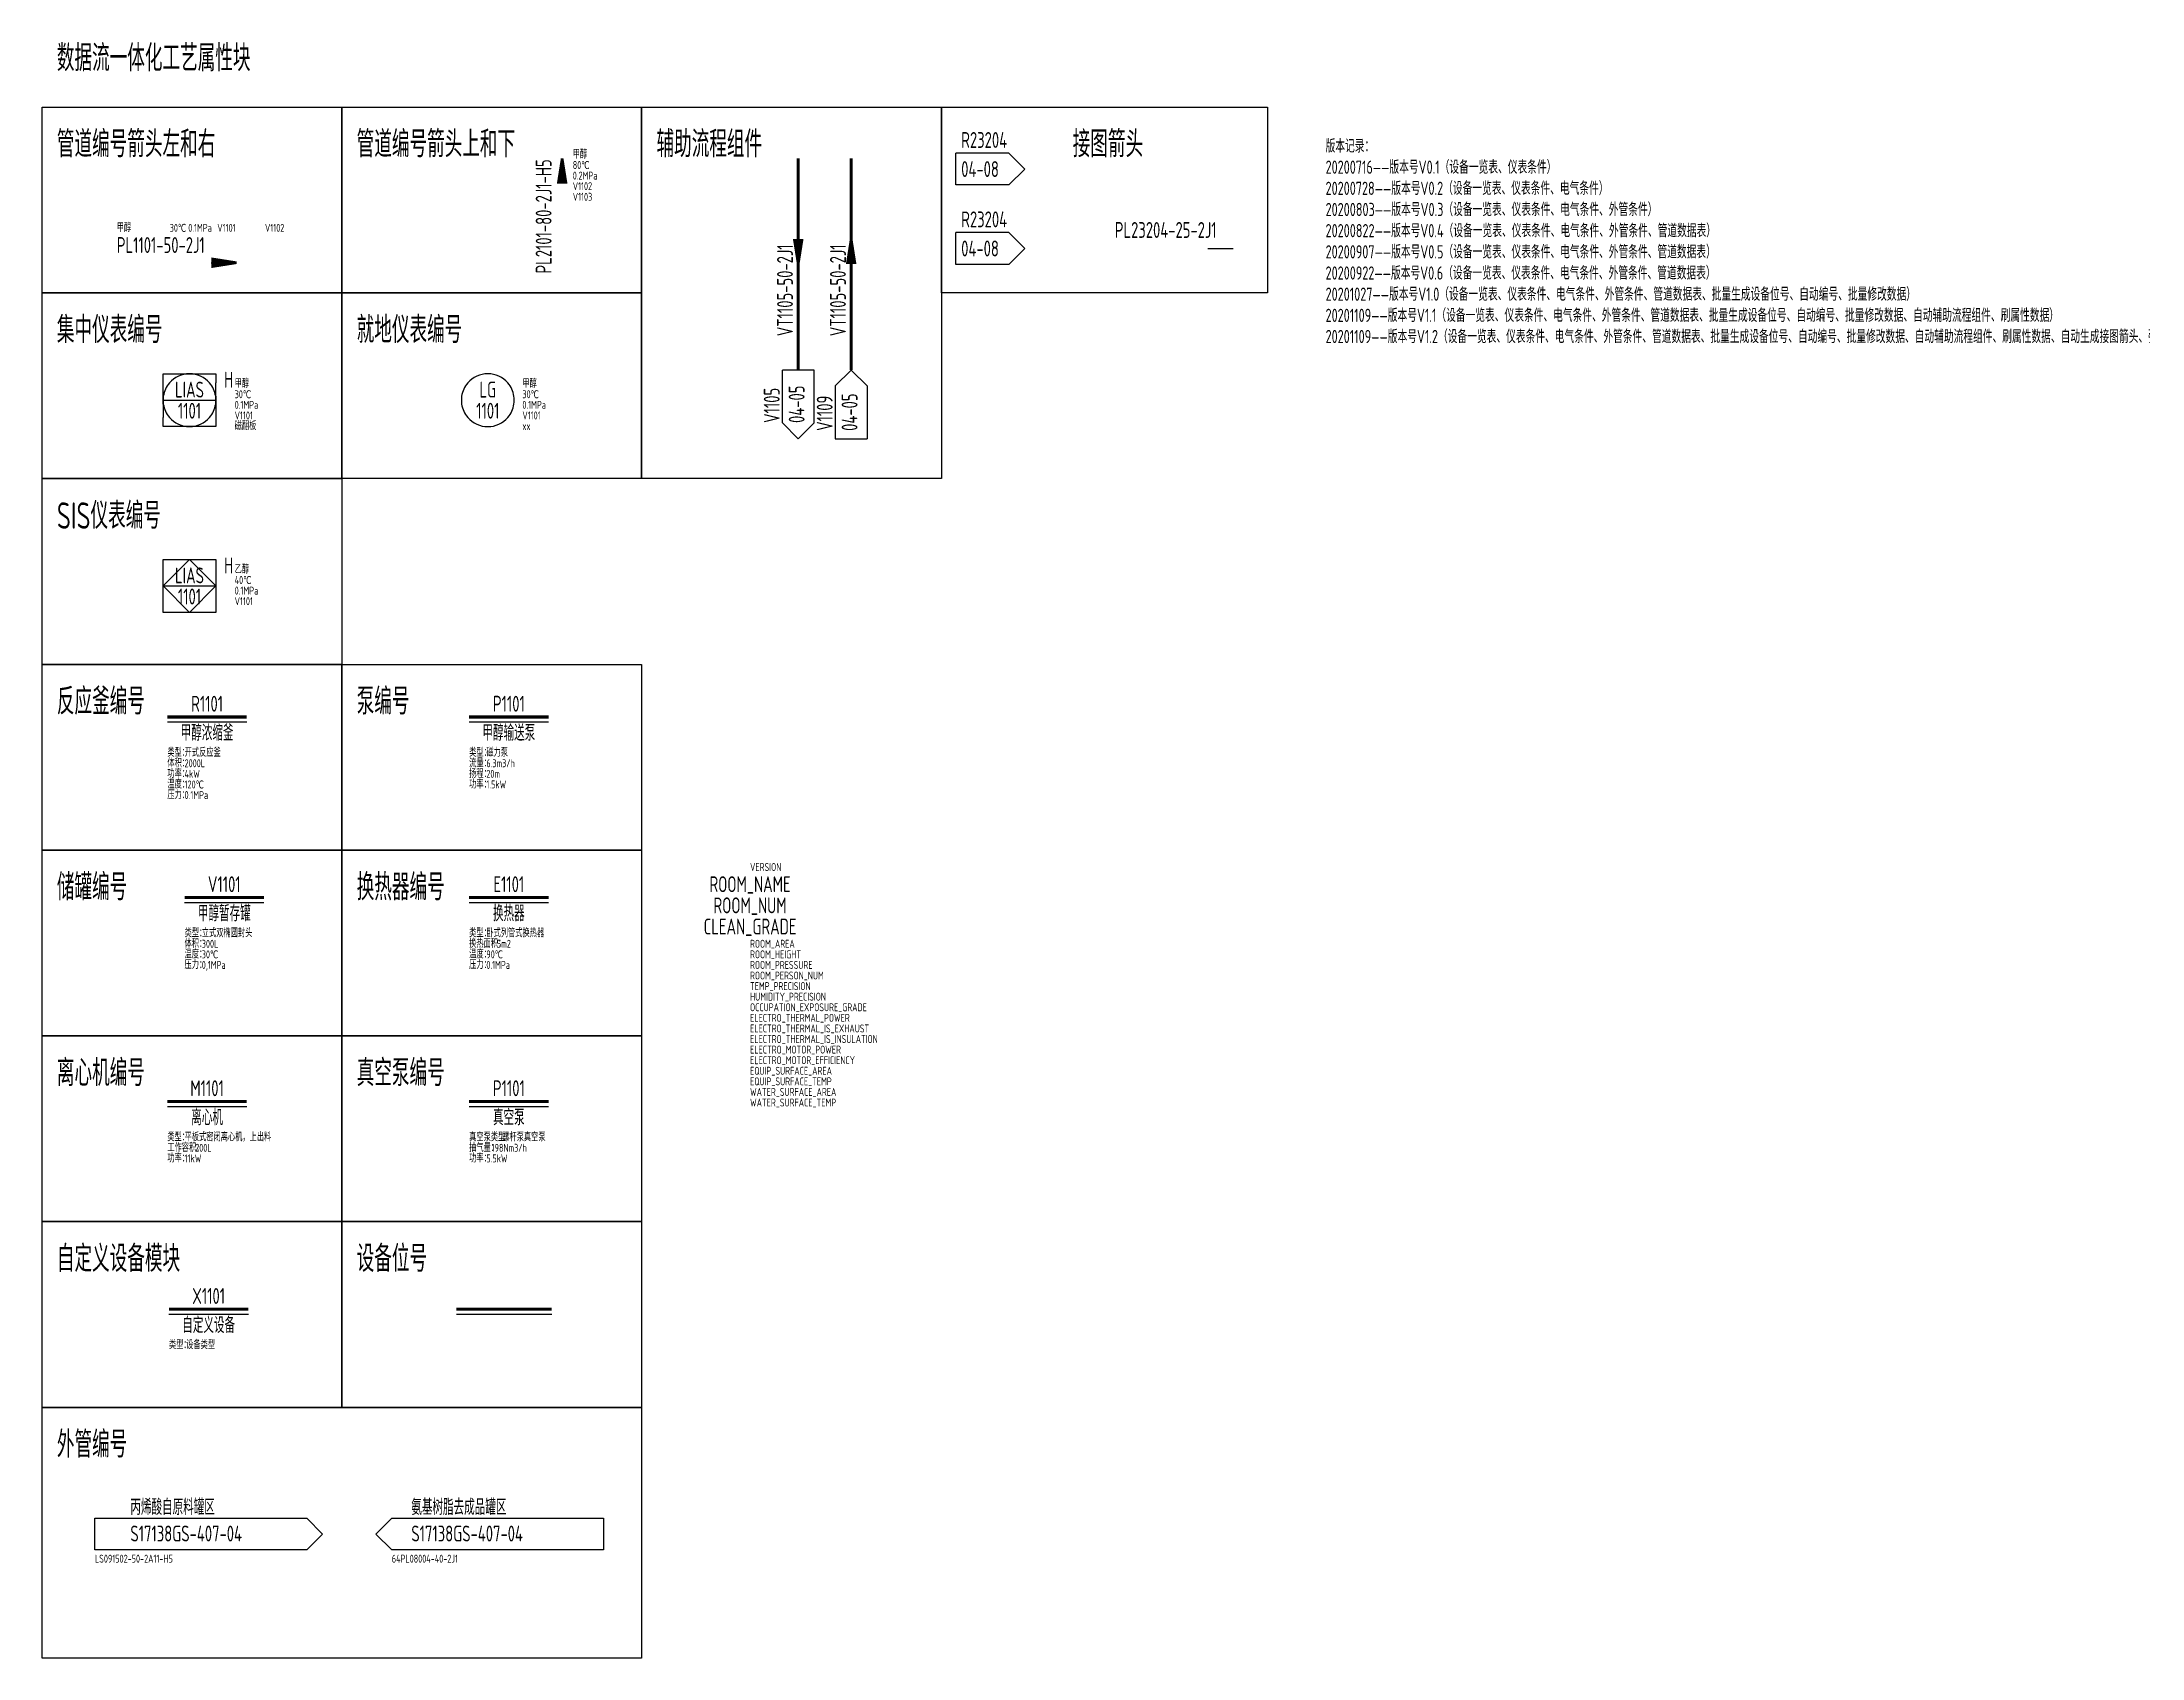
# Model space of a CAD drawing. Header units: millimetres. Extents: x -56 to 39610, y -29558 to 975.
import ezdxf
from ezdxf.enums import TextEntityAlignment as Align

# ---------------------------------------------------------------- set-up
doc = ezdxf.new("R2010")
doc.units = ezdxf.units.MM
doc.set_wipeout_variables(frame=1)
for name, color, linetype in [('PL1', 4, 'Continuous'), ('仪表编号', 2, 'Continuous'), ('仪表编号备注', 3, 'Continuous'), ('外管编号', 2, 'Continuous'), ('外管编号备注', 3, 'Continuous'), ('接图箭头', 2, 'Continuous'), ('文字', 2, 'Continuous'), ('管道编号', 2, 'Continuous'), ('管道编号备注', 3, 'Continuous'), ('设备位号', 2, 'Continuous'), ('设备位号备注', 252, 'Continuous')]:
    doc.layers.add(name, color=color, linetype=linetype)
doc.layers.add('PL2', color=3, linetype='Continuous', lineweight=25)
doc.styles.get("Standard").update_dxf_attribs({"font": 'tssdeng.shx', "width": 0.7, "bigfont": 'tssdchn.shx'})

# ---------------------------------------------------------------- blocks, each defined once
blk = doc.blocks.new('*U17')
at = {"layer": '管道编号', "color": 30, "lineweight": 13}
blk.add_lwpolyline([(2.38, 0, 0.5, 2, 0), (-2.38, 0, 0.9, 0.9, 0)], format="xyseb", dxfattribs=at)
blk = doc.blocks.new('*U21')
at = {"layer": '管道编号', "color": 30, "lineweight": 13}
blk.add_lwpolyline([(0, 2.38, 0.5, 2, 0), (0, -2.38, 0.9, 0.9, 0)], format="xyseb", dxfattribs=at)
blk = doc.blocks.new('PipeArrowUp')
at = {"layer": '管道编号备注'}
blk.add_line((0, -2.38), (0, 2.38), dxfattribs=at)
at = {"layer": '管道编号', "width": 0.7}
blk.add_attdef('PIPENUM', (-2, -19.38), '', height=3, rotation=90, dxfattribs=at)
at = {"layer": '管道编号备注', "width": 0.7, "flags": 1}
for tag, p in [('VERSION', (2, 4.38)), ('PHASE', (2, -7.62)), ('DRAWNUM', (2, -9.62)), ('INSULATION', (2, -11.62))]:
    blk.add_attdef(tag, p, '', height=1.5, dxfattribs=at)
at = {"layer": '管道编号备注', "width": 0.7}
for tag, p in [('SUBSTANCE', (2, 2.38)), ('TEMP', (2, 0.38)), ('PRESSURE', (2, -1.62)), ('FROM', (2, -3.62)), ('TO', (2, -5.62))]:
    blk.add_attdef(tag, p, '', height=1.5, dxfattribs=at)
blk = doc.blocks.new('InstrumentP')
at = {"layer": '仪表编号备注', "width": 0.7, "flags": 1}
for tag, p in [('VERSION', (13.53, 4.37)), ('PHASE', (13.53, -7.63)), ('MATERIAL', (13.53, -9.63)), ('NAME', (13.53, -11.63)), ('MIN', (13.53, -13.63)), ('MAX', (13.53, -15.63)), ('NOMAL', (13.53, -17.63)), ('DRAWNUM', (13.53, -19.63)), ('INSTALLSIZE', (13.53, -21.63)), ('COMMENT', (13.53, -23.63)), ('DIRECTION', (13.53, -25.63))]:
    blk.add_attdef(tag, p, '', height=1.5, dxfattribs=at)
at = {"layer": '仪表编号备注', "width": 0.7}
for tag, p in [('SUBSTANCE', (13.53, 2.37)), ('TEMP', (13.53, 0.37)), ('PRESSURE', (13.53, -1.63)), ('LOCATION', (13.53, -3.63)), ('SORT', (13.53, -5.63))]:
    blk.add_attdef(tag, p, '', height=1.5, dxfattribs=at)
blk.add_wipeout([(0, 5), (10, 5), (10, -5), (0, -5)]).dxf.layer = '仪表编号'
at = {"layer": '仪表编号'}
for p, q in [((0, 0.75), (0, 3.25)), ((10, 0.75), (10, 3.25)), ((0, -0.75), (0, -3.25)), ((10, -0.75), (10, -3.25))]:
    blk.add_line(p, q, dxfattribs=at)
at = {"layer": '仪表编号', "linetype": 'Continuous'}
blk.add_line((0, 0), (10, 0), dxfattribs=at)
at = {"layer": '仪表编号'}
for points in [[(0, 3.25), (0, 5), (10, 5), (10, 3.25)], [(0, -0.75), (0, 0.75)], [(10, 0.75), (10, -0.75)], [(10, -3.25), (10, -5), (0, -5), (0, -3.25)]]:
    blk.add_lwpolyline(points, dxfattribs=at)
for start, end in [(40.5416, 139.4584), (171.3731, 188.6269), (139.4584, 171.3731), (8.6269, 40.5416), (351.3731, 8.6269), (188.6269, 220.5416), (220.5416, 319.4584), (319.4584, 351.3731)]:
    blk.add_arc((5, 0), 5, start, end, dxfattribs=at)
at = {"layer": '仪表编号', "width": 0.7}
for tag, p in [('HALARM', (11.53, 2.37)), ('LALARM', (11.53, -5.35))]:
    blk.add_attdef(tag, p, '', height=3, dxfattribs=at)
for tag, p in [('FUNCTION', (5, 0.5)), ('TAG', (5, -3.5))]:
    blk.add_attdef(tag, text='', height=3, dxfattribs=at).set_placement(p, align=Align.CENTER)
blk = doc.blocks.new('InstrumentL')
at = {"layer": '仪表编号'}
for start, end in [(40.5416, 139.4584), (171.3731, 188.6269), (139.4584, 171.3731), (8.6269, 40.5416), (351.3731, 8.6269), (188.6269, 220.5416), (220.5416, 319.4584), (319.4584, 351.3731)]:
    blk.add_arc((5, 0), 5, start, end, dxfattribs=at)
at = {"layer": '仪表编号', "width": 0.7}
for tag, p in [('FUNCTION', (5, 0.5)), ('TAG', (5, -3.5))]:
    blk.add_attdef(tag, text='', height=3, dxfattribs=at).set_placement(p, align=Align.CENTER)
at = {"layer": '仪表编号备注', "width": 0.7, "flags": 1}
for tag, p in [('VERSION', (11.53, 4.37)), ('PHASE', (11.53, -7.63)), ('MATERIAL', (11.53, -9.63)), ('NAME', (11.53, -11.63)), ('MIN', (11.53, -13.63)), ('MAX', (11.53, -15.63)), ('NOMAL', (11.53, -17.63)), ('DRAWNUM', (11.53, -19.63)), ('INSTALLSIZE', (11.53, -21.63)), ('COMMENT', (11.53, -23.63)), ('DIRECTION', (11.53, -25.63))]:
    blk.add_attdef(tag, p, '', height=1.5, dxfattribs=at)
at = {"layer": '仪表编号备注', "width": 0.7}
for tag, p in [('SUBSTANCE', (11.53, 2.37)), ('TEMP', (11.53, 0.37)), ('PRESSURE', (11.53, -1.63)), ('LOCATION', (11.53, -3.63)), ('SORT', (11.53, -5.63))]:
    blk.add_attdef(tag, p, '', height=1.5, dxfattribs=at)
blk = doc.blocks.new('Reactor')
at = {"layer": '设备位号'}
blk.add_line((7.5, -1), (-7.5, -1), dxfattribs=at)
at = {"layer": '设备位号', "const_width": 0.6}
blk.add_lwpolyline([(7.5, 0), (-7.5, 0)], dxfattribs=at)
at = {"layer": '管道编号备注', "width": 0.7, "flags": 1}
blk.add_attdef('VERSION', (0, 5), '', height=1.5, dxfattribs=at)
at = {"layer": '设备位号', "width": 0.7}
blk.add_attdef('TAG', text='', height=3, dxfattribs=at).set_placement((0, 1), align=Align.CENTER)
at = {"layer": '设备位号备注', "width": 0.7}
for s, p in [('体积：', (-7.5, -9.5)), ('类型：', (-7.5, -7.5)), ('功率：', (-7.5, -11.5)), ('温度：', (-7.5, -13.5)), ('压力：', (-7.5, -15.5))]:
    blk.add_text(s, height=1.5, dxfattribs=at).set_placement(p)
blk.add_attdef('NAME', text='', height=3, dxfattribs=at).set_placement((0, -4.5), align=Align.CENTER)
for tag, p in [('SPECIES', (-4.25, -7.5)), ('VOLUME', (-4.25, -9.5)), ('POWER', (-4.25, -11.5)), ('TEMP', (-4.25, -13.5)), ('PRESSURE', (-4.25, -15.5))]:
    blk.add_attdef(tag, p, '', height=1.5, dxfattribs=at)
at = {"layer": '设备位号备注', "width": 0.7, "flags": 1}
for tag, p in [('SUBSTANCE', (-4.25, -17.5)), ('ANTIEXPLOSIVE', (-4.25, -19.5)), ('SPEED', (-4.25, -23.5)), ('MOTORSERIES', (-4.25, -21.5)), ('SIZE', (-4.25, -25.5)), ('MATERIAL', (-4.25, -27.5)), ('WEIGHT', (-4.25, -29.5)), ('TYPE', (-4.25, -31.5)), ('INSULATIONTHICK', (-4.25, -33.5)), ('NUMBER', (-4.25, -35.5)), ('DRAWNUM', (-4.25, -37.5)), ('EXTEMP', (-4.25, -39.5)), ('EXPRESSURE', (-4.25, -41.38))]:
    blk.add_attdef(tag, p, '', height=1.5, dxfattribs=at)
blk = doc.blocks.new('Heater')
at = {"layer": '设备位号'}
blk.add_line((7.5, -1), (-7.5, -1), dxfattribs=at)
at = {"layer": '设备位号', "const_width": 0.6}
blk.add_lwpolyline([(7.5, 0), (-7.5, 0)], dxfattribs=at)
at = {"layer": '管道编号备注', "width": 0.7, "flags": 1}
blk.add_attdef('VERSION', (0, 5), '', height=1.5, dxfattribs=at)
at = {"layer": '设备位号', "width": 0.7}
blk.add_attdef('TAG', text='', height=3, dxfattribs=at).set_placement((0, 1), align=Align.CENTER)
at = {"layer": '设备位号备注', "width": 0.7}
for s, p in [('换热面积：', (-7.5, -9.5)), ('类型：', (-7.5, -7.5)), ('压力：', (-7.5, -13.5)), ('温度：', (-7.5, -11.5))]:
    blk.add_text(s, height=1.5, dxfattribs=at).set_placement(p)
blk.add_attdef('NAME', text='', height=3, dxfattribs=at).set_placement((0, -4.5), align=Align.CENTER)
for tag, p in [('SPECIES', (-4.25, -7.5)), ('TEMP', (-4.25, -11.5)), ('AREA', (-2.25, -9.5)), ('PRESSURE', (-4.25, -13.5))]:
    blk.add_attdef(tag, p, '', height=1.5, dxfattribs=at)
at = {"layer": '设备位号备注', "width": 0.7, "flags": 1}
for tag, p in [('SUBSTANCE', (-4.25, -15.5)), ('SIZE', (-4.25, -17.5)), ('ELEMENT', (-4.25, -19.5)), ('WEIGHT', (-4.25, -23.5)), ('MATERIAL', (-4.25, -21.5)), ('TYPE', (-4.25, -25.5)), ('INSULATIONTHICK', (-4.25, -27.5)), ('NUMBER', (-4.25, -29.5)), ('DRAWNUM', (-4.25, -31.5))]:
    blk.add_attdef(tag, p, '', height=1.5, dxfattribs=at)
blk = doc.blocks.new('Vacuum')
at = {"layer": '设备位号'}
blk.add_line((7.5, -1), (-7.5, -1), dxfattribs=at)
at = {"layer": '设备位号', "const_width": 0.6}
blk.add_lwpolyline([(7.5, 0), (-7.5, 0)], dxfattribs=at)
at = {"layer": '管道编号备注', "width": 0.7, "flags": 1}
blk.add_attdef('VERSION', (0, 5), '', height=1.5, dxfattribs=at)
at = {"layer": '设备位号', "width": 0.7}
blk.add_attdef('TAG', text='', height=3, dxfattribs=at).set_placement((0, 1), align=Align.CENTER)
at = {"layer": '设备位号备注', "width": 0.7}
for s, p in [('抽气量：', (-7.5, -9.5)), ('真空泵类型：', (-7.5, -7.5)), ('功率：', (-7.5, -11.5))]:
    blk.add_text(s, height=1.5, dxfattribs=at).set_placement(p)
blk.add_attdef('NAME', text='', height=3, dxfattribs=at).set_placement((0, -4.5), align=Align.CENTER)
for tag, p in [('SPECIES', (-1.25, -7.5)), ('POWER', (-4.25, -11.5)), ('CAPACITY', (-3.25, -9.5))]:
    blk.add_attdef(tag, p, '', height=1.5, dxfattribs=at)
at = {"layer": '设备位号备注', "width": 0.7, "flags": 1}
for tag, p in [('ANTIEXPLOSIVE', (-4.25, -13.5)), ('MOTORSERIES', (-4.25, -15.5)), ('SUBSTANCE', (-4.25, -17.5)), ('TEMP', (-4.25, -19.5)), ('PRESSURE', (-4.25, -21.5)), ('EXPRESSURE', (-4.25, -23.5)), ('SIZE', (-4.25, -25.5)), ('MATERIAL', (-4.25, -27.5)), ('WEIGHT', (-4.25, -29.5)), ('TYPE', (-4.25, -31.5)), ('NUMBER', (-4.25, -33.5)), ('DRAWNUM', (-4.25, -35.5))]:
    blk.add_attdef(tag, p, '', height=1.5, dxfattribs=at)
blk = doc.blocks.new('Centrifuge')
at = {"layer": '设备位号'}
blk.add_line((7.5, -1), (-7.5, -1), dxfattribs=at)
at = {"layer": '设备位号', "const_width": 0.6}
blk.add_lwpolyline([(7.5, 0), (-7.5, 0)], dxfattribs=at)
at = {"layer": '管道编号备注', "width": 0.7, "flags": 1}
blk.add_attdef('VERSION', (0, 5), '', height=1.5, dxfattribs=at)
at = {"layer": '设备位号', "width": 0.7}
blk.add_attdef('TAG', text='', height=3, dxfattribs=at).set_placement((0, 1), align=Align.CENTER)
at = {"layer": '设备位号备注', "width": 0.7}
for s, p in [('类型：', (-7.5, -7.5)), ('工作容积：', (-7.5, -9.5)), ('功率：', (-7.5, -11.5))]:
    blk.add_text(s, height=1.5, dxfattribs=at).set_placement(p)
blk.add_attdef('NAME', text='', height=3, dxfattribs=at).set_placement((0, -4.5), align=Align.CENTER)
for tag, p in [('SPECIES', (-4.25, -7.5)), ('POWER', (-4.25, -11.5)), ('VOLUME', (-2.25, -9.5))]:
    blk.add_attdef(tag, p, '', height=1.5, dxfattribs=at)
at = {"layer": '设备位号备注', "width": 0.7, "flags": 1}
for tag, p in [('ANTIEXPLOSIVE', (-4.25, -13.5)), ('MOTORSERIES', (-4.25, -15.5)), ('SUBSTANCE', (-4.25, -17.5)), ('TEMP', (-4.25, -19.5)), ('PRESSURE', (-4.25, -21.5)), ('CAPACITY', (-4.25, -23.5)), ('SPEED', (-4.25, -27.5)), ('DIAMETER', (-4.25, -25.5)), ('SIZE', (-4.25, -31.5)), ('FACTOR', (-4.25, -29.5)), ('WEIGHT', (-4.25, -35.5)), ('MATERIAL', (-4.25, -33.5)), ('TYPE', (-4.25, -37.5)), ('NUMBER', (-4.25, -39.5)), ('DRAWNUM', (-4.25, -41.5))]:
    blk.add_attdef(tag, p, '', height=1.5, dxfattribs=at)
blk = doc.blocks.new('CustomEquip')
at = {"layer": '设备位号'}
blk.add_line((7.5, -1), (-7.5, -1), dxfattribs=at)
at = {"layer": '设备位号', "const_width": 0.6}
blk.add_lwpolyline([(7.5, 0), (-7.5, 0)], dxfattribs=at)
at = {"layer": '管道编号备注', "width": 0.7, "flags": 1}
blk.add_attdef('VERSION', (0, 5), '', height=1.5, dxfattribs=at)
at = {"layer": '设备位号', "width": 0.7}
blk.add_attdef('TAG', text='', height=3, dxfattribs=at).set_placement((0, 1), align=Align.CENTER)
at = {"layer": '设备位号备注', "width": 0.7}
blk.add_text('类型：', height=1.5, dxfattribs=at).set_placement((-7.5, -7.5))
blk.add_attdef('NAME', text='', height=3, dxfattribs=at).set_placement((0, -4.5), align=Align.CENTER)
for tag, p in [('SPECIES', (-4.25, -7.5)), ('PARAM1', (-7.5, -15.5)), ('PARAM2', (-7.5, -17.5)), ('PARAM3', (-7.5, -19.5))]:
    blk.add_attdef(tag, p, '', height=1.5, dxfattribs=at)
at = {"layer": '设备位号备注', "width": 0.7, "flags": 1}
for tag, p in [('SUBSTANCE', (-7.5, -9.5)), ('TEMP', (-7.5, -11.5)), ('PRESSURE', (-7.5, -13.5)), ('PARAM4', (-7.5, -21.5)), ('POWER', (-7.5, -23.5)), ('ANTIEXPLOSIVE', (-7.5, -25.5)), ('MOTORSERIES', (-7.5, -27.5)), ('SIZE', (-7.5, -29.5)), ('MATERIAL', (-7.5, -31.5)), ('WEIGHT', (-7.5, -33.5)), ('TYPE', (-7.5, -35.5)), ('INSULATIONTHICK', (-7.5, -37.5)), ('NUMBER', (-7.5, -39.5)), ('DRAWNUM', (-7.5, -41.5))]:
    blk.add_attdef(tag, p, '', height=1.5, dxfattribs=at)
blk = doc.blocks.new('Pump')
at = {"layer": '管道编号'}
blk.add_line((7.5, -1), (-7.5, -1), dxfattribs=at)
at = {"layer": '管道编号', "const_width": 0.6}
blk.add_lwpolyline([(7.5, 0), (-7.5, 0)], dxfattribs=at)
at = {"layer": '管道编号备注', "width": 0.7, "flags": 1}
blk.add_attdef('VERSION', (0, 5), '', height=1.5, dxfattribs=at)
at = {"layer": '设备位号', "width": 0.7}
blk.add_attdef('TAG', text='', height=3, dxfattribs=at).set_placement((0, 1), align=Align.CENTER)
at = {"layer": '设备位号备注', "width": 0.7}
for s, p in [('流量：', (-7.5, -9.5)), ('类型：', (-7.5, -7.5)), ('扬程：', (-7.5, -11.5)), ('功率：', (-7.5, -13.5))]:
    blk.add_text(s, height=1.5, dxfattribs=at).set_placement(p)
blk.add_attdef('NAME', text='', height=3, dxfattribs=at).set_placement((0, -4.5), align=Align.CENTER)
for tag, p in [('SPECIES', (-4.25, -7.5)), ('FLOW', (-4.25, -9.5)), ('HEAD', (-4.25, -11.5)), ('POWER', (-4.25, -13.5))]:
    blk.add_attdef(tag, p, '', height=1.5, dxfattribs=at)
at = {"layer": '设备位号备注', "width": 0.7, "flags": 1}
for tag, p in [('ANTIEXPLOSIVE', (-4.25, -15.5)), ('SUBSTANCE', (-4.25, -19.5)), ('MOTORSERIES', (-4.25, -17.5)), ('TEMP', (-4.25, -21.5)), ('PRESSURE', (-4.25, -23.5)), ('WEIGHT', (-4.25, -27.5)), ('MATERIAL', (-4.25, -25.5)), ('TYPE', (-4.25, -31.5)), ('NUMBER', (-4.25, -29.5)), ('DRAWNUM', (-4.25, -33.5))]:
    blk.add_attdef(tag, p, '', height=1.5, dxfattribs=at)
blk = doc.blocks.new('Tank')
at = {"layer": '设备位号'}
blk.add_line((7.5, -1), (-7.5, -1), dxfattribs=at)
at = {"layer": '设备位号', "const_width": 0.6}
blk.add_lwpolyline([(7.5, 0), (-7.5, 0)], dxfattribs=at)
at = {"layer": '管道编号备注', "width": 0.7, "flags": 1}
blk.add_attdef('VERSION', (0, 5), '', height=1.5, dxfattribs=at)
at = {"layer": '设备位号', "width": 0.7}
blk.add_attdef('TAG', text='', height=3, dxfattribs=at).set_placement((0, 1), align=Align.CENTER)
at = {"layer": '设备位号备注', "width": 0.7}
for s, p in [('体积：', (-7.5, -9.5)), ('类型：', (-7.5, -7.5)), ('压力：', (-7.5, -13.5)), ('温度：', (-7.5, -11.5))]:
    blk.add_text(s, height=1.5, dxfattribs=at).set_placement(p)
blk.add_attdef('NAME', text='', height=3, dxfattribs=at).set_placement((0, -4.5), align=Align.CENTER)
for tag, p in [('SPECIES', (-4.25, -7.5)), ('VOLUME', (-4.25, -9.5)), ('TEMP', (-4.25, -11.5)), ('PRESSURE', (-4.25, -13.5))]:
    blk.add_attdef(tag, p, '', height=1.5, dxfattribs=at)
at = {"layer": '设备位号备注', "width": 0.7, "flags": 1}
for tag, p in [('SUBSTANCE', (-4.25, -15.5)), ('ANTIEXPLOSIVE', (-4.25, -19.5)), ('POWER', (-4.25, -17.5)), ('SIZE', (-4.25, -23.5)), ('MOTORSERIES', (-4.25, -21.5)), ('WEIGHT', (-4.25, -27.5)), ('MATERIAL', (-4.25, -25.5)), ('TYPE', (-4.25, -29.5)), ('INSULATIONTHICK', (-4.25, -31.5)), ('NUMBER', (-4.25, -33.5)), ('DRAWNUM', (-4.25, -35.5)), ('EXTEMP', (-4.25, -37.5)), ('EXPRESSURE', (-4.25, -39.38))]:
    blk.add_attdef(tag, p, '', height=1.5, dxfattribs=at)
blk = doc.blocks.new('InstrumentSIS')
at = {"layer": '仪表编号'}
for p, q in [((0, 0.75), (0, 3.25)), ((0, -0.75), (0, -3.25)), ((10, -0.75), (10, -3.25))]:
    blk.add_line(p, q, dxfattribs=at)
for points in [[(0, -0.75), (0, 0.75)], [(10, 0.75), (10, -0.75)], [(10, -3.25), (10, -5), (0, -5), (0, -3.25)]]:
    blk.add_lwpolyline(points, dxfattribs=at)
at = {"layer": '仪表编号备注', "width": 0.7, "flags": 1}
for tag, p in [('VERSION', (13.53, 4.37)), ('PHASE', (13.53, -7.63)), ('MATERIAL', (13.53, -9.63)), ('NAME', (13.53, -11.63)), ('MIN', (13.53, -13.63)), ('MAX', (13.53, -15.63)), ('NOMAL', (13.53, -17.63)), ('DRAWNUM', (13.53, -19.63)), ('INSTALLSIZE', (13.53, -21.63)), ('COMMENT', (13.53, -23.63)), ('DIRECTION', (13.53, -25.63))]:
    blk.add_attdef(tag, p, '', height=1.5, dxfattribs=at)
at = {"layer": '仪表编号备注', "width": 0.7}
for tag, p in [('SUBSTANCE', (13.53, 2.37)), ('TEMP', (13.53, 0.37)), ('PRESSURE', (13.53, -1.63)), ('LOCATION', (13.53, -3.63)), ('SORT', (13.53, -5.63))]:
    blk.add_attdef(tag, p, '', height=1.5, dxfattribs=at)
blk.add_wipeout([(0, 5), (10, 5), (10, -5), (0, -5)]).dxf.layer = '仪表编号备注'
at = {"layer": '仪表编号'}
for p, q in [((0, 0), (5, 5)), ((5, 5), (10, 0)), ((5, -5), (0, 0)), ((10, 0), (5, -5))]:
    blk.add_line(p, q, dxfattribs=at)
at = {"layer": '仪表编号', "linetype": 'Continuous'}
blk.add_line((0, 0), (10, 0), dxfattribs=at)
at = {"layer": '仪表编号'}
blk.add_lwpolyline([(0, 5), (10, 5), (10, -5), (0, -5)], close=True, dxfattribs=at)
at = {"layer": '仪表编号', "width": 0.7}
for tag, p in [('HALARM', (11.53, 2.37)), ('LALARM', (11.53, -5.35))]:
    blk.add_attdef(tag, p, '', height=3, dxfattribs=at)
for tag, p in [('FUNCTION', (5, 0.5)), ('TAG', (5, -3.5))]:
    blk.add_attdef(tag, text='', height=3, dxfattribs=at).set_placement(p, align=Align.CENTER)
blk = doc.blocks.new('EquipTagV2')
at = {"layer": '设备位号'}
blk.add_line((9, -1), (-9, -1), dxfattribs=at)
at = {"layer": '设备位号', "const_width": 0.6}
blk.add_lwpolyline([(9, 0), (-9, 0)], dxfattribs=at)
blk = doc.blocks.new('PipeArrowLeft')
at = {"layer": '管道编号备注'}
blk.add_line((-2.38, 0), (2.38, 0), dxfattribs=at)
at = {"layer": '管道编号', "width": 0.7}
blk.add_attdef('PIPENUM', (-20.24, 1.84), '', height=3, dxfattribs=at)
at = {"layer": '管道编号备注', "width": 0.7}
for tag, p in [('SUBSTANCE', (-20.24, 5.84)), ('TEMP', (-10.24, 5.84)), ('PRESSURE', (-6.74, 5.84)), ('FROM', (-1.24, 5.84)), ('TO', (7.76, 5.84))]:
    blk.add_attdef(tag, p, '', height=1.5, dxfattribs=at)
at = {"layer": '管道编号备注', "width": 0.7, "flags": 1}
for tag, p in [('VERSION', (-20.24, -1.11)), ('PHASE', (-20.24, -3.11)), ('DRAWNUM', (-20.24, -5.11)), ('INSULATION', (-20.24, -7.11))]:
    blk.add_attdef(tag, p, '', height=1.5, dxfattribs=at)
blk = doc.blocks.new('OuterPipeLeft')
at = {"layer": '外管编号', "color": 4}
for p, q in [((0, 0), (3, 3)), ((0, 0), (3, -3)), ((3, 3), (43, 3)), ((43, 3), (43, -3)), ((43, -3), (3, -3))]:
    blk.add_line(p, q, dxfattribs=at)
at = {"layer": '外管编号备注', "width": 0.7, "flags": 1}
blk.add_attdef('VERSION', (6.69, 7.59), '', height=1.5, dxfattribs=at)
at = {"layer": '外管编号备注', "color": 3, "width": 0.7}
blk.add_attdef('PIPENUM', (3, -5.41), '', height=1.5, dxfattribs=at)
at = {"layer": '外管编号备注', "color": 3, "width": 0.7, "flags": 1}
for tag, p in [('DESIGNFLOW', (3, -7.41)), ('OPERATESPEC', (3, -9.41)), ('INSULATION', (3, -11.41)), ('PROTECTION', (3, -13.41))]:
    blk.add_attdef(tag, p, '', height=1.5, dxfattribs=at)
at = {"layer": '管道编号', "width": 0.7}
for tag, p in [('FROMTO', (6.69, 3.59)), ('DRAWNUM', (6.69, -1.41))]:
    blk.add_attdef(tag, p, '', height=3, dxfattribs=at)
blk = doc.blocks.new('OuterPipeRight')
at = {"layer": '外管编号', "color": 4}
for p, q in [((0, -3), (0, 3)), ((0, 3), (40, 3)), ((43, 0), (40, 3)), ((43, 0), (40, -3)), ((40, -3), (0, -3))]:
    blk.add_line(p, q, dxfattribs=at)
at = {"layer": '外管编号备注', "width": 0.7, "flags": 1}
blk.add_attdef('VERSION', (6.69, 7.59), '', height=1.5, dxfattribs=at)
at = {"layer": '外管编号备注', "color": 3, "width": 0.7}
blk.add_attdef('PIPENUM', (0, -5.41), '', height=1.5, dxfattribs=at)
at = {"layer": '外管编号备注', "color": 3, "width": 0.7, "flags": 1}
for tag, p in [('DESIGNFLOW', (0, -7.41)), ('OPERATESPEC', (0, -9.41)), ('INSULATION', (0, -11.41)), ('PROTECTION', (0, -13.41))]:
    blk.add_attdef(tag, p, '', height=1.5, dxfattribs=at)
at = {"layer": '管道编号', "width": 0.7}
for tag, p in [('FROMTO', (6.69, 3.59)), ('DRAWNUM', (6.69, -1.41))]:
    blk.add_attdef(tag, p, '', height=3, dxfattribs=at)
blk = doc.blocks.new('JoinDrawArrowTo')
at = {"layer": '接图箭头', "color": 24}
for p, q in [((10, 3), (0, 3)), ((0, -3), (0, 3)), ((10, 3), (13, 0)), ((10, -3), (13, 0)), ((10, -3), (0, -3))]:
    blk.add_line(p, q, dxfattribs=at)
at = {"layer": '接图箭头', "width": 0.7}
for tag, p in [('FROMTO', (1, 3.89)), ('DRAWNUM', (1, -1.43))]:
    blk.add_attdef(tag, p, '', height=3, dxfattribs=at)
at = {"layer": '接图箭头', "width": 0.7, "flags": 1}
blk.add_attdef('RELATEDID', (1, -6.93), '', height=3, dxfattribs=at)
blk = doc.blocks.new('JoinDrawArrowFrom')
at = {"layer": '接图箭头', "color": 24}
for p, q in [((10, 3), (0, 3)), ((0, -3), (0, 3)), ((10, 3), (13, 0)), ((10, -3), (13, 0)), ((47.62, 0), (52.38, 0)), ((10, -3), (0, -3))]:
    blk.add_line(p, q, dxfattribs=at)
at = {"layer": '接图箭头', "width": 0.7}
for tag, p in [('FROMTO', (1, 3.89)), ('PIPENUM', (30, 2)), ('DRAWNUM', (1, -1.43))]:
    blk.add_attdef(tag, p, '', height=3, dxfattribs=at)
at = {"layer": '接图箭头', "width": 0.7, "flags": 1}
blk.add_attdef('RELATEDID', (1, -6.93), '', height=3, dxfattribs=at)
blk = doc.blocks.new('PublicPipeUpArrow')
at = {"layer": '文字'}
for p, q in [((0, 0), (-3, -3)), ((0, 0), (3, -3)), ((-3, -3), (-3, -13)), ((3, -3), (3, -13)), ((-3, -13), (3, -13))]:
    blk.add_line(p, q, dxfattribs=at)
at = {"layer": '接图箭头', "width": 0.7}
blk.add_attdef('TAG', (-3.5, -11.5), '', height=3, rotation=90, dxfattribs=at)
at = {"layer": '文字', "width": 0.7}
blk.add_attdef('DRAWNUM', (1.2, -11.5), '', height=3, rotation=90, dxfattribs=at)
at = {"layer": '文字', "width": 0.7, "flags": 1}
blk.add_attdef('RELATEDID', (7, -11.5), '', height=3, rotation=90, dxfattribs=at)
blk = doc.blocks.new('PublicPipeUpPipeLine')
at = {"layer": 'PL2', "color": 30, "lineweight": 13}
blk.add_lwpolyline([(0, 2.38, 0.5, 2, 0), (0, -2.38, 0.9, 0.9, 0)], format="xyseb", dxfattribs=at)
at = {"layer": '管道编号备注'}
blk.add_line((0, -2.38), (0, 2.38), dxfattribs=at)
at = {"layer": '文字', "width": 0.7, "flags": 1}
blk.add_attdef('RELATEDID', (-5, -16), '', height=3, rotation=90, dxfattribs=at)
at = {"layer": '管道编号', "width": 0.7}
blk.add_attdef('PIPENUM', (-1, -16), '', height=3, rotation=90, dxfattribs=at)
blk = doc.blocks.new('PublicPipeDownArrow')
at = {"layer": '文字'}
for p, q in [((-3, -10), (-3, 0)), ((3, 0), (-3, 0)), ((3, -10), (3, 0)), ((0, -13), (-3, -10)), ((0, -13), (3, -10))]:
    blk.add_line(p, q, dxfattribs=at)
at = {"layer": '文字', "width": 0.7}
for tag, p in [('DRAWNUM', (1.2, -10)), ('TAG', (-3.5, -10))]:
    blk.add_attdef(tag, p, '', height=3, rotation=90, dxfattribs=at)
at = {"layer": '文字', "width": 0.7, "flags": 1}
blk.add_attdef('RELATEDID', (7, -10), '', height=3, rotation=90, dxfattribs=at)
blk = doc.blocks.new('PublicPipeDownPipeLine')
at = {"layer": 'PL2', "color": 30, "lineweight": 13}
blk.add_lwpolyline([(0, -2.38, 0.5, 2, 0), (0, 2.37, 0.9, 0.9, 0)], format="xyseb", dxfattribs=at)
at = {"layer": '管道编号备注'}
blk.add_line((0, -2.38), (0, 2.38), dxfattribs=at)
at = {"layer": '文字', "width": 0.7, "flags": 1}
blk.add_attdef('RELATEDID', (-5, -16), '', height=3, rotation=90, dxfattribs=at)
at = {"layer": '管道编号', "width": 0.7}
blk.add_attdef('PIPENUM', (-1, -16), '', height=3, rotation=90, dxfattribs=at)

msp = doc.modelspace()

# ---------------------------------------------------------------- linework, layer by layer
at = {"layer": 'PL2', "color": 3, "const_width": 60}
for points in [[(14228, -1223), (14228, -5223)], [(15228, -1223), (15228, -5223)]]:
    msp.add_lwpolyline(points, dxfattribs=at)
at = {"layer": '仪表编号'}
for p, q in [((2230, -9228), (2230, -8978)), ((3230, -9228), (3230, -8978)), ((2230, -9378), (2230, -9628)), ((3230, -9378), (3230, -9628))]:
    msp.add_line(p, q, dxfattribs=at)
for points in [[(2230, -9378), (2230, -9228)], [(3230, -9228), (3230, -9378)], [(3230, -9628), (3230, -9803), (2230, -9803), (2230, -9628)]]:
    msp.add_lwpolyline(points, dxfattribs=at)
at = {"layer": '管道编号', "ltscale": 0.1}
for points in [[(-56, -255), (5607, -255), (5607, -3764), (-56, -3764)], [(5607, -255), (11269, -255), (11269, -3764), (5607, -3764)], [(11269, -255), (16932, -255), (16932, -7274), (11269, -7274)], [(16932, -255), (23095, -255), (23095, -3764), (16932, -3764)], [(-56, -3764), (5607, -3764), (5607, -7274), (-56, -7274)], [(5607, -3764), (11269, -3764), (11269, -7274), (5607, -7274)], [(-56, -7274), (5607, -7274), (5607, -10784), (-56, -10784)], [(-56, -10784), (5607, -10784), (5607, -14293), (-56, -14293)], [(5607, -10784), (11269, -10784), (11269, -14293), (5607, -14293)], [(-56, -14293), (5607, -14293), (5607, -17803), (-56, -17803)], [(5607, -14293), (11269, -14293), (11269, -17803), (5607, -17803)], [(-56, -17803), (5607, -17803), (5607, -21313), (-56, -21313)], [(5607, -17803), (11269, -17803), (11269, -21313), (5607, -21313)], [(-56, -21313), (5607, -21313), (5607, -24822), (-56, -24822)], [(5607, -21313), (11269, -21313), (11269, -24822), (5607, -24822)], [(-56, -24822), (11269, -24822), (11269, -29558), (-56, -29558)]]:
    msp.add_lwpolyline(points, close=True, dxfattribs=at)

# ---------------------------------------------------------------- block references
at = {"xscale": 100, "yscale": 100, "zscale": 100}
for name, p, values in [('PipeArrowUp', (9769, -1463), {'PIPENUM': 'PL2101-80-2J1-H5', 'SUBSTANCE': '甲醇', 'TEMP': '80℃', 'PRESSURE': '0.2MPa', 'FROM': 'V1102', 'TO': 'V1103'}), ('PipeArrowLeft', (3380, -3196), {'PIPENUM': 'PL1101-50-2J1', 'SUBSTANCE': '甲醇', 'TEMP': '30℃', 'PRESSURE': '0.1MPa', 'FROM': 'V1101', 'TO': 'V1102'}), ('InstrumentL', (7865, -5793), {'FUNCTION': 'LG', 'TAG': '1101', 'SUBSTANCE': '甲醇', 'TEMP': '30℃', 'PRESSURE': '0.1MPa', 'SORT': 'xx', 'LOCATION': 'V1101'}), ('PublicPipeUpArrow', (15228, -5223), {'TAG': 'V1109', 'DRAWNUM': '04-05'}), ('Pump', (8762, -11778), {'TAG': 'P1101', 'NAME': '甲醇输送泵', 'SPECIES': '磁力泵', 'FLOW': '6.3m3/h', 'HEAD': '20m', 'POWER': '1.5kW'}), ('Tank', (3387, -15188), {'TAG': 'V1101', 'NAME': '甲醇暂存罐', 'SPECIES': '立式双椭圆封头', 'VOLUME': '300L', 'TEMP': '30℃', 'PRESSURE': '0,1MPa'}), ('CustomEquip', (3092, -22968), {'TAG': 'X1101', 'NAME': '自定义设备', 'SPECIES': '设备类型'})]:
    msp.add_blockref(name, p, dxfattribs=at).add_auto_attribs(values)
msp.add_blockref('EquipTagV2', (8673, -22968), dxfattribs=at)
at = {"layer": 'PL1', "xscale": 100, "yscale": 100, "zscale": 100}
for name, p in [('*U21', (9769, -1463)), ('*U17', (3380, -3196))]:
    msp.add_blockref(name, p, dxfattribs=at)
for name, p, values in [('Reactor', (3062, -11778), {'TAG': 'R1101', 'NAME': '甲醇浓缩釜', 'SPECIES': '开式反应釜', 'VOLUME': '2000L', 'TEMP': '120℃', 'PRESSURE': '0.1MPa', 'POWER': '4kW'}), ('Heater', (8762, -15188), {'TAG': 'E1101', 'NAME': '换热器', 'SPECIES': '卧式列管式换热器', 'TEMP': '90℃', 'PRESSURE': '0.1MPa', 'AREA': '5m2'}), ('Centrifuge', (3062, -19043), {'TAG': 'M1101', 'NAME': '离心机', 'SPECIES': '平板式密闭离心机，上出料', 'VOLUME': '200L', 'POWER': '11kW'}), ('Vacuum', (8762, -19043), {'TAG': 'P1101', 'NAME': '真空泵', 'SPECIES': '螺杆泵真空泵', 'CAPACITY': '198Nm3/h', 'POWER': '5.5kW'}), ('OuterPipeRight', (944, -27215), {'PIPENUM': 'LS091502-50-2A11-H5', 'FROMTO': '丙烯酸自原料罐区', 'DRAWNUM': 'S17138GS-407-04'}), ('OuterPipeLeft', (6251, -27215), {'PIPENUM': '64PL08004-40-2J1', 'FROMTO': '氨基树脂去成品罐区', 'DRAWNUM': 'S17138GS-407-04'})]:
    msp.add_blockref(name, p, dxfattribs=at).add_auto_attribs(values)
at = {"layer": '接图箭头'}
ref = msp.add_blockref('JoinDrawArrowTo', (17206, -1427), dxfattribs=dict(at, xscale=100, yscale=100, zscale=100))
ref.add_attrib('FROMTO', 'R23204', (17306, -1027), dxfattribs={"height": 300, "width": 0.7})
ref.add_attrib('DRAWNUM', '04-08', (17306, -1577), dxfattribs={"height": 300, "width": 0.7})
ref = msp.add_blockref('JoinDrawArrowFrom', (17206, -2927), dxfattribs=dict(at, xscale=100, yscale=100, zscale=100))
ref.add_attrib('PIPENUM', 'PL23204-25-2J1', (20206, -2727), dxfattribs={"height": 300, "width": 0.7})
ref.add_attrib('FROMTO', 'R23204', (17306, -2527), dxfattribs={"height": 300, "width": 0.7})
ref.add_attrib('DRAWNUM', '04-08', (17306, -3077), dxfattribs={"height": 300, "width": 0.7})
at = {"layer": '文字'}
ref = msp.add_blockref('PublicPipeDownPipeLine', (14228, -2985), dxfattribs=dict(at, xscale=100, yscale=100, zscale=100))
ref.add_attrib('PIPENUM', 'VT1105-50-2J1', (14128, -4585), dxfattribs={"height": 300, "rotation": 90.0002, "width": 0.7})
ref = msp.add_blockref('PublicPipeUpPipeLine', (15228, -2985), dxfattribs=dict(at, xscale=100, yscale=100, zscale=100))
ref.add_attrib('PIPENUM', 'VT1105-50-2J1', (15128, -4585), dxfattribs={"height": 300, "rotation": 90.0002, "width": 0.7})
at = {"layer": '文字', "xscale": 100, "yscale": 100, "zscale": 100}
msp.add_blockref('PublicPipeDownArrow', (14228, -5223), dxfattribs=at).add_auto_attribs({'TAG': 'V1105', 'DRAWNUM': '04-05'})

# ---------------------------------------------------------------- texts
at = {"layer": 'PL1', "color": 3, "width": 0.7}
for s, height, p in [('数据流一体化工艺属性块', 500, (225, 422)), ('版本记录：', 250, (24189, -1115)), ('20200716——版本号V0.1（设备一览表、仪表条件）', 250, (24189, -1515)), ('20200728——版本号V0.2（设备一览表、仪表条件、电气条件）', 250, (24189, -1915)), ('20200803——版本号V0.3（设备一览表、仪表条件、电气条件、外管条件）', 250, (24189, -2315)), ('20200822——版本号V0.4（设备一览表、仪表条件、电气条件、外管条件、管道数据表）', 250, (24189, -2715)), ('20200907——版本号V0.5（设备一览表、仪表条件、电气条件、外管条件、管道数据表）', 250, (24189, -3115)), ('20200922——版本号V0.6（设备一览表、仪表条件、电气条件、外管条件、管道数据表）', 250, (24189, -3515)), ('20201027——版本号V1.0（设备一览表、仪表条件、电气条件、外管条件、管道数据表、批量生成设备位号、自动编号、批量修改数据）', 250, (24189, -3915)), ('20201109——版本号V1.1（设备一览表、仪表条件、电气条件、外管条件、管道数据表、批量生成设备位号、自动编号、批量修改数据、自动辅助流程组件、刷属性数据）', 250, (24189, -4315)), ('20201109——版本号V1.2（设备一览表、仪表条件、电气条件、外管条件、管道数据表、批量生成设备位号、自动编号、批量修改数据、自动辅助流程组件、刷属性数据、自动生成接图箭头、强化版自动编号）', 250, (24189, -4715))]:
    msp.add_text(s, height=height, dxfattribs=at).set_placement(p)
at = {"layer": 'PL1', "width": 0.7}
for s, p in [('管道编号箭头左和右', (225, -1204)), ('管道编号箭头上和下', (5888, -1204)), ('辅助流程组件', (11551, -1204)), ('接图箭头', (19413, -1204)), ('集中仪表编号', (225, -4713)), ('就地仪表编号', (5888, -4713)), ('SIS仪表编号', (225, -8223)), ('反应釜编号', (225, -11733)), ('泵编号', (5888, -11733)), ('储罐编号', (225, -15242)), ('换热器编号', (5888, -15242)), ('离心机编号', (225, -18752)), ('真空泵编号', (5888, -18752)), ('自定义设备模块', (225, -22262)), ('设备位号', (5888, -22262)), ('外管编号', (225, -25771))]:
    msp.add_text(s, height=500, dxfattribs=at).set_placement(p)
at = {"layer": '管道编号备注', "width": 0.7, "flags": 1}
msp.add_attdef('VERSION', (13318, -14688), '', height=150, dxfattribs=at)
at = {"layer": '设备位号', "width": 0.7}
for tag, p in [('ROOM_NAME', (13318, -15088)), ('ROOM_NUM', (13318, -15488)), ('CLEAN_GRADE', (13318, -15888))]:
    msp.add_attdef(tag, text='', height=300, dxfattribs=at).set_placement(p, align=Align.CENTER)
at = {"layer": '设备位号备注', "width": 0.7}
for tag, p in [('ROOM_AREA', (13318, -16138)), ('ROOM_HEIGHT', (13318, -16338)), ('ROOM_PRESSURE', (13318, -16538)), ('ROOM_PERSON_NUM', (13318, -16738)), ('TEMP_PRECISION', (13318, -16938)), ('HUMIDITY_PRECISION', (13318, -17138)), ('OCCUPATION_EXPOSURE_GRADE', (13318, -17338)), ('ELECTRO_THERMAL_POWER', (13318, -17538)), ('ELECTRO_THERMAL_IS_EXHAUST', (13318, -17738)), ('ELECTRO_THERMAL_IS_INSULATION', (13318, -17938)), ('ELECTRO_MOTOR_POWER', (13318, -18138)), ('ELECTRO_MOTOR_EFFICIENCY', (13318, -18338)), ('EQUIP_SURFACE_AREA', (13318, -18538)), ('EQUIP_SURFACE_TEMP', (13318, -18738)), ('WATER_SURFACE_AREA', (13318, -18938)), ('WATER_SURFACE_TEMP', (13318, -19138))]:
    msp.add_attdef(tag, p, '', height=150, dxfattribs=at)

# ---------------------------------------------------------------- next in the draw order: block references
at = {"xscale": 100, "yscale": 100, "zscale": 100}
for name, p, values in [('InstrumentP', (2230, -5793), {'FUNCTION': 'LIAS', 'TAG': '1101', 'HALARM': 'H', 'SUBSTANCE': '甲醇', 'TEMP': '30℃', 'PRESSURE': '0.1MPa', 'SORT': '磁翻板', 'LOCATION': 'V1101'}), ('InstrumentSIS', (2230, -9303), {'FUNCTION': 'LIAS', 'TAG': '1101', 'HALARM': 'H', 'SUBSTANCE': '乙醇', 'TEMP': '40℃', 'PRESSURE': '0.1MPa', 'LOCATION': 'V1101'})]:
    msp.add_blockref(name, p, dxfattribs=at).add_auto_attribs(values)

doc.saveas('drawing.dxf')
